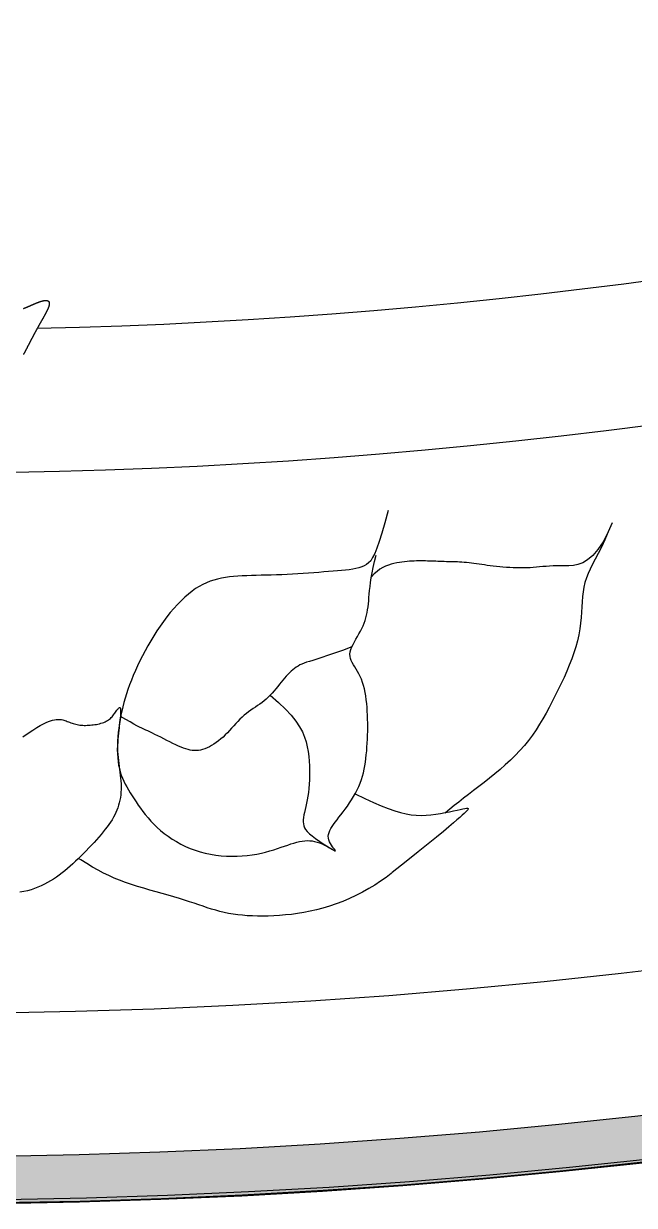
# Model space of a CAD drawing. Header units: feet. Extents: x 0 to 841, y 0 to 594.
# Drawn here: x 650.113 to 651.326, y 119.637 to 121.985 of the extents above; entities that cross this region are included whole.
import ezdxf

# ---------------------------------------------------------------- set-up
doc = ezdxf.new("R2010")
doc.units = ezdxf.units.FT
doc.header["$MEASUREMENT"] = 0
doc.layers.add('LOGO', color=7, linetype='Continuous')

# ---------------------------------------------------------------- blocks, each defined once
blk = doc.blocks.new('YOTA')
h = blk.add_hatch(color=1)
edge = h.paths.add_edge_path()
edge.add_arc((302.8865, 246.9749), 39.995, 0, 360)
edge = h.paths.add_edge_path(flags=16)
edge.add_arc((302.8865, 246.9749), 39.7003, 0, 360)
at = {"color": 2}
for points in [[(303.5603, 212.6449), (303.5611, 212.6452), (303.562, 212.6456), (303.5629, 212.6459), (303.5638, 212.6463), (303.5647, 212.6466), (303.5656, 212.6469), (303.5665, 212.6473), (303.5674, 212.6476), (303.5683, 212.648), (303.5692, 212.6484), (303.5701, 212.6487), (303.571, 212.6491), (303.5719, 212.6494), (303.5728, 212.6498), (303.5737, 212.6502), (303.5746, 212.6506), (303.5756, 212.6509), (303.5765, 212.6513), (303.5774, 212.6517), (303.5783, 212.6521), (303.5792, 212.6525), (303.5802, 212.6528), (303.5811, 212.6532), (303.582, 212.6536), (303.583, 212.654), (303.5839, 212.6544), (303.5848, 212.6548), (303.5857, 212.6552), (303.5867, 212.6556), (303.5876, 212.656), (303.5886, 212.6564), (303.5895, 212.6568), (303.5904, 212.6572), (303.5914, 212.6576), (303.5923, 212.658), (303.5932, 212.6584), (303.5942, 212.6588), (303.5951, 212.6592), (303.5961, 212.6596), (303.597, 212.66), (303.5979, 212.6605), (303.5989, 212.6609), (303.5998, 212.6613), (303.6008, 212.6617), (303.6017, 212.6621), (303.6026, 212.6625), (303.6036, 212.6629), (303.6045, 212.6633), (303.6055, 212.6638), (303.6064, 212.6642), (303.6073, 212.6646), (303.6083, 212.665), (303.6092, 212.6654), (303.6102, 212.6658), (303.6111, 212.6662), (303.612, 212.6666), (303.613, 212.667), (303.6139, 212.6674), (303.6148, 212.6679), (303.6158, 212.6683), (303.6167, 212.6687), (303.6176, 212.6691), (303.6186, 212.6695), (303.6195, 212.6699), (303.6204, 212.6703), (303.6213, 212.6707), (303.6223, 212.6711), (303.6232, 212.6715), (303.6241, 212.6719), (303.625, 212.6723), (303.6259, 212.6727), (303.6269, 212.6731), (303.6278, 212.6735), (303.6287, 212.6739), (303.6296, 212.6742), (303.6305, 212.6746), (303.6314, 212.675), (303.6323, 212.6754), (303.6332, 212.6758), (303.6341, 212.6761), (303.635, 212.6765), (303.6359, 212.6769), (303.6368, 212.6773), (303.6377, 212.6776), (303.6386, 212.678), (303.6395, 212.6784), (303.6403, 212.6787), (303.6412, 212.6791), (303.6421, 212.6794), (303.643, 212.6798), (303.6438, 212.6801), (303.6447, 212.6805), (303.6456, 212.6808), (303.6464, 212.6812), (303.6473, 212.6815), (303.6481, 212.6818), (303.649, 212.6822), (303.6499, 212.6825), (303.6507, 212.6828), (303.6515, 212.6831), (303.6524, 212.6835), (303.6532, 212.6838), (303.6541, 212.6841), (303.6549, 212.6844), (303.6557, 212.6847), (303.6565, 212.685), (303.6574, 212.6853), (303.6582, 212.6856), (303.659, 212.6859), (303.6598, 212.6862), (303.6606, 212.6865), (303.6614, 212.6868), (303.6622, 212.687), (303.663, 212.6873), (303.6638, 212.6876), (303.6646, 212.6878), (303.6654, 212.6881), (303.6662, 212.6884), (303.6669, 212.6886), (303.6677, 212.6889), (303.6685, 212.6891), (303.6692, 212.6894), (303.67, 212.6896), (303.6708, 212.6898), (303.6715, 212.6901), (303.6723, 212.6903), (303.673, 212.6905), (303.6738, 212.6907), (303.6745, 212.691), (303.6752, 212.6912), (303.676, 212.6914), (303.6767, 212.6916), (303.6774, 212.6918), (303.6781, 212.692), (303.6788, 212.6921), (303.6795, 212.6923), (303.6803, 212.6925), (303.681, 212.6927), (303.6816, 212.6928), (303.6823, 212.693), (303.683, 212.6932), (303.6837, 212.6933), (303.6844, 212.6935), (303.6851, 212.6936), (303.6857, 212.6938), (303.6864, 212.6939), (303.687, 212.694), (303.6877, 212.6941), (303.6883, 212.6943), (303.689, 212.6944), (303.6896, 212.6945), (303.6903, 212.6946), (303.6909, 212.6947), (303.6915, 212.6948), (303.6921, 212.6949), (303.6927, 212.695), (303.6934, 212.695), (303.694, 212.6951), (303.6946, 212.6952), (303.6951, 212.6952), (303.6957, 212.6953), (303.6963, 212.6953), (303.6969, 212.6954), (303.6975, 212.6954), (303.698, 212.6955), (303.6986, 212.6955), (303.6991, 212.6955), (303.6997, 212.6955), (303.7002, 212.6955), (303.7008, 212.6955), (303.7013, 212.6955), (303.7018, 212.6955), (303.7024, 212.6955), (303.7029, 212.6955), (303.7034, 212.6955), (303.7039, 212.6954), (303.7044, 212.6954), (303.7049, 212.6953), (303.7054, 212.6953), (303.7059, 212.6952), (303.7063, 212.6952), (303.7068, 212.6951), (303.7073, 212.695), (303.7077, 212.6949), (303.7082, 212.6948), (303.7086, 212.6947), (303.7091, 212.6946), (303.7095, 212.6945), (303.7099, 212.6944), (303.7103, 212.6943), (303.7107, 212.6942), (303.7112, 212.694), (303.7116, 212.6939), (303.712, 212.6937), (303.7123, 212.6936), (303.7127, 212.6934), (303.7131, 212.6932), (303.7135, 212.6931), (303.7138, 212.6929), (303.7142, 212.6927), (303.7145, 212.6925), (303.7149, 212.6923), (303.7152, 212.6921), (303.7155, 212.6919), (303.7159, 212.6916), (303.7162, 212.6914), (303.7165, 212.6912), (303.7168, 212.6909), (303.7171, 212.6907), (303.7174, 212.6904), (303.7176, 212.6901), (303.7179, 212.6898), (303.7182, 212.6896), (303.7184, 212.6893), (303.7187, 212.689), (303.7189, 212.6887), (303.7192, 212.6884), (303.7194, 212.688), (303.7196, 212.6877), (303.7198, 212.6874), (303.72, 212.687), (303.7202, 212.6867), (303.7204, 212.6863), (303.7206, 212.6859), (303.7208, 212.6856), (303.721, 212.6852), (303.7211, 212.6848), (303.7213, 212.6844), (303.7214, 212.684), (303.7216, 212.6836), (303.7217, 212.6832), (303.7218, 212.6827), (303.7219, 212.6823), (303.7221, 212.6819), (303.7221, 212.6814), (303.7222, 212.6809), (303.7223, 212.6805), (303.7224, 212.68), (303.7225, 212.6795), (303.7225, 212.679), (303.7226, 212.6785), (303.7226, 212.678), (303.7227, 212.6775), (303.7227, 212.677), (303.7227, 212.6765), (303.7227, 212.6759), (303.7227, 212.6754), (303.7227, 212.6748), (303.7227, 212.6742), (303.7227, 212.6737), (303.7226, 212.6731), (303.7226, 212.6725), (303.7225, 212.6719), (303.7225, 212.6713), (303.7224, 212.6707), (303.7223, 212.67), (303.7222, 212.6694), (303.7221, 212.6688), (303.722, 212.6681), (303.7219, 212.6675), (303.7218, 212.6668), (303.7217, 212.6661), (303.7215, 212.6654), (303.7214, 212.6647), (303.7212, 212.664), (303.7211, 212.6633), (303.7209, 212.6626), (303.7207, 212.6619), (303.7205, 212.6611), (303.7203, 212.6604), (303.7201, 212.6596), (303.7199, 212.6589), (303.7196, 212.6581), (303.7194, 212.6573), (303.7192, 212.6565), (303.7189, 212.6557), (303.7186, 212.6549), (303.7184, 212.6541), (303.7181, 212.6533), (303.7178, 212.6524), (303.7175, 212.6516), (303.7171, 212.6507), (303.7168, 212.6499), (303.7165, 212.649), (303.7161, 212.6481), (303.7158, 212.6472), (303.7154, 212.6463), (303.715, 212.6454), (303.7147, 212.6445), (303.7143, 212.6436), (303.7139, 212.6426), (303.7135, 212.6417), (303.713, 212.6407), (303.7126, 212.6398), (303.7122, 212.6388), (303.7117, 212.6378), (303.7113, 212.6368), (303.7108, 212.6358), (303.7103, 212.6348), (303.7099, 212.6338), (303.7094, 212.6328), (303.7089, 212.6318), (303.7084, 212.6307), (303.7079, 212.6297), (303.7073, 212.6286), (303.7068, 212.6275), (303.7063, 212.6265), (303.7057, 212.6254), (303.7052, 212.6243), (303.7046, 212.6232), (303.704, 212.6221), (303.7035, 212.621), (303.7029, 212.6198), (303.7023, 212.6187), (303.7017, 212.6176), (303.7011, 212.6164), (303.7005, 212.6153), (303.6999, 212.6141), (303.6992, 212.6129), (303.6986, 212.6117), (303.698, 212.6106), (303.6973, 212.6094), (303.6967, 212.6082), (303.696, 212.6069), (303.6954, 212.6057), (303.6947, 212.6045), (303.694, 212.6033), (303.6933, 212.602), (303.6926, 212.6008), (303.692, 212.5995), (303.6913, 212.5982), (303.6905, 212.597), (303.6898, 212.5957), (303.6891, 212.5944), (303.6884, 212.5931), (303.6877, 212.5918), (303.6869, 212.5905), (303.6862, 212.5892), (303.6855, 212.5879), (303.6847, 212.5865), (303.684, 212.5852), (303.6832, 212.5839), (303.6824, 212.5825), (303.6817, 212.5812), (303.6809, 212.5798), (303.6801, 212.5784), (303.6793, 212.577), (303.6786, 212.5757), (303.6778, 212.5743), (303.677, 212.5729), (303.6762, 212.5715), (303.6754, 212.57), (303.6746, 212.5686), (303.6738, 212.5672), (303.673, 212.5658), (303.6721, 212.5643), (303.6713, 212.5629), (303.6705, 212.5614), (303.6697, 212.56), (303.6688, 212.5585), (303.668, 212.5571), (303.6672, 212.5556), (303.6663, 212.5541), (303.6655, 212.5526), (303.6646, 212.5511), (303.6638, 212.5496), (303.6629, 212.5481), (303.6621, 212.5466), (303.6612, 212.5451), (303.6604, 212.5436), (303.6595, 212.542), (303.6586, 212.5405), (303.6578, 212.5389), (303.6569, 212.5374), (303.656, 212.5358), (303.6552, 212.5343), (303.6543, 212.5327), (303.6534, 212.5312), (303.6525, 212.5296), (303.6517, 212.528), (303.6508, 212.5264), (303.6499, 212.5248), (303.649, 212.5232), (303.6481, 212.5216), (303.6473, 212.52), (303.6464, 212.5184), (303.6455, 212.5168), (303.6446, 212.5152), (303.6437, 212.5135), (303.6428, 212.5119), (303.6419, 212.5103), (303.641, 212.5086), (303.6401, 212.507), (303.6392, 212.5053), (303.6383, 212.5036), (303.6374, 212.502), (303.6365, 212.5003), (303.6356, 212.4986), (303.6347, 212.497), (303.6338, 212.4953), (303.6329, 212.4936), (303.632, 212.4919), (303.6311, 212.4902), (303.6302, 212.4885), (303.6292, 212.4868), (303.6283, 212.4851), (303.6274, 212.4833), (303.6265, 212.4816), (303.6256, 212.4799), (303.6247, 212.4782), (303.6237, 212.4764), (303.6228, 212.4747), (303.6219, 212.4729), (303.621, 212.4712), (303.62, 212.4694), (303.6191, 212.4677), (303.6182, 212.4659), (303.6172, 212.4641), (303.6163, 212.4623), (303.6154, 212.4606), (303.6144, 212.4588), (303.6135, 212.457), (303.6126, 212.4552), (303.6116, 212.4534), (303.6107, 212.4516), (303.6097, 212.4498), (303.6088, 212.448), (303.6078, 212.4462), (303.6069, 212.4444), (303.606, 212.4425), (303.605, 212.4407), (303.604, 212.4389), (303.6031, 212.437), (303.6021, 212.4352), (303.6012, 212.4334), (303.6002, 212.4315), (303.5993, 212.4297), (303.5983, 212.4278), (303.5973, 212.4259), (303.5964, 212.4241), (303.5954, 212.4222), (303.5944, 212.4203), (303.5935, 212.4185), (303.5925, 212.4166), (303.5915, 212.4147), (303.5905, 212.4128), (303.5896, 212.4109), (303.5886, 212.409), (303.5876, 212.4071), (303.5866, 212.4052), (303.5856, 212.4033), (303.5847, 212.4014), (303.5837, 212.3995), (303.5827, 212.3976), (303.5817, 212.3956), (303.5807, 212.3937), (303.5797, 212.3918), (303.5787, 212.3899), (303.5777, 212.3879), (303.5767, 212.386), (303.5757, 212.384), (303.5747, 212.3821), (303.5737, 212.3801), (303.5727, 212.3782), (303.5717, 212.3762), (303.5707, 212.3743), (303.5697, 212.3723), (303.5687, 212.3703), (303.5677, 212.3684), (303.5667, 212.3664), (303.5656, 212.3644), (303.5646, 212.3624), (303.5636, 212.3605), (303.5626, 212.3585), (303.5616, 212.3565), (303.5605, 212.3545), (303.5595, 212.3525)], [(305.8656, 211.3657), (305.8444, 211.2879), (305.8259, 211.2231), (305.8094, 211.1699), (305.7947, 211.1272), (305.7811, 211.0935), (305.7683, 211.0675), (305.7558, 211.048), (305.743, 211.0336), (305.7297, 211.023), (305.7152, 211.015), (305.6992, 211.0082), (305.6817, 211.0026), (305.6627, 210.9978), (305.6421, 210.9938), (305.6201, 210.9905), (305.5967, 210.9877), (305.5718, 210.9853), (305.5456, 210.9831), (305.518, 210.981), (305.489, 210.9789), (305.4588, 210.9767), (305.4275, 210.9743), (305.3953, 210.972), (305.3623, 210.9696), (305.3288, 210.9672), (305.2949, 210.965), (305.2609, 210.9629), (305.2269, 210.9609), (305.1931, 210.9593), (305.1597, 210.9579), (305.1269, 210.9569), (305.0947, 210.956), (305.0631, 210.9554), (305.0322, 210.9547), (305.002, 210.9539), (304.9725, 210.953), (304.9438, 210.9518), (304.9157, 210.9501), (304.8885, 210.948), (304.862, 210.9452), (304.8364, 210.9418), (304.8114, 210.9374), (304.7871, 210.9321), (304.7633, 210.9256), (304.7399, 210.9178), (304.7168, 210.9087), (304.6939, 210.8979), (304.6712, 210.8856), (304.6485, 210.8713), (304.6256, 210.8552), (304.6027, 210.8369), (304.5796, 210.8168), (304.5566, 210.7948), (304.5336, 210.7712), (304.5109, 210.7461), (304.4884, 210.7197), (304.4662, 210.6921), (304.4446, 210.6634), (304.4234, 210.6339), (304.4029, 210.6037), (304.3832, 210.5729), (304.3642, 210.5416), (304.3459, 210.51), (304.3285, 210.4783), (304.3118, 210.4465), (304.2961, 210.4148), (304.2811, 210.3833), (304.2671, 210.3522), (304.254, 210.3215), (304.2418, 210.2915), (304.2306, 210.2622), (304.2203, 210.2336), (304.2108, 210.2054), (304.2022, 210.1778), (304.1944, 210.1505), (304.1874, 210.1234), (304.1811, 210.0964), (304.1754, 210.0695), (304.1704, 210.0425), (304.166, 210.0154), (304.1622, 209.988), (304.1589, 209.9604), (304.1563, 209.9329), (304.1545, 209.9056), (304.1534, 209.8786), (304.1531, 209.8521), (304.1537, 209.8262), (304.1553, 209.8011), (304.1578, 209.7769), (304.1613, 209.7537), (304.1659, 209.7318), (304.1716, 209.7109), (304.1781, 209.6908), (304.1856, 209.6715), (304.194, 209.6527), (304.2031, 209.6343), (304.213, 209.616), (304.2235, 209.5978), (304.2347, 209.5793), (304.2464, 209.5606), (304.2586, 209.5414), (304.2714, 209.5217), (304.2849, 209.5018), (304.2991, 209.4815), (304.3142, 209.4612), (304.3302, 209.4408), (304.3472, 209.4204), (304.3653, 209.4001), (304.3846, 209.38), (304.4052, 209.3603), (304.4272, 209.3409), (304.4504, 209.322), (304.4749, 209.3038), (304.5006, 209.2864), (304.5275, 209.2699), (304.5554, 209.2544), (304.5844, 209.2401), (304.6144, 209.227), (304.6453, 209.2154), (304.6771, 209.2053), (304.7097, 209.1969), (304.7429, 209.19), (304.7765, 209.1847), (304.8103, 209.181), (304.8442, 209.1786), (304.8778, 209.1776), (304.9111, 209.178), (304.9437, 209.1796), (304.9755, 209.1824), (305.0063, 209.1864), (305.0359, 209.1914), (305.0643, 209.1973), (305.0915, 209.204), (305.1176, 209.2111), (305.1426, 209.2187), (305.1665, 209.2264), (305.1893, 209.234), (305.2111, 209.2415), (305.2319, 209.2486), (305.2517, 209.2551), (305.2705, 209.2609), (305.2885, 209.2659), (305.3058, 209.27), (305.3225, 209.2731), (305.3387, 209.2751), (305.3546, 209.2761), (305.3702, 209.2759), (305.3857, 209.2745), (305.4012, 209.2717), (305.4169, 209.2676), (305.4327, 209.2621), (305.4484, 209.2555), (305.4637, 209.2482), (305.4783, 209.2407), (305.4918, 209.2333), (305.5039, 209.2264), (305.5144, 209.2203), (305.5228, 209.2155), (305.5288, 209.2124), (305.5322, 209.2114), (305.5327, 209.2127), (305.5307, 209.2162), (305.5268, 209.2216), (305.5215, 209.2287), (305.5152, 209.2373), (305.5086, 209.247), (305.5021, 209.2576), (305.4962, 209.2689), (305.4916, 209.2806), (305.4887, 209.2925), (305.4879, 209.3043), (305.4892, 209.3161), (305.4924, 209.3281), (305.4974, 209.3403), (305.504, 209.3528), (305.512, 209.3657), (305.5213, 209.3792), (305.5317, 209.3933), (305.5431, 209.4082), (305.5553, 209.4239), (305.5681, 209.4406), (305.5814, 209.4581), (305.5949, 209.4764), (305.6085, 209.4955), (305.622, 209.5151), (305.6351, 209.5353), (305.6478, 209.5559), (305.6598, 209.5768), (305.671, 209.598), (305.6811, 209.6194), (305.69, 209.6409), (305.6977, 209.6624), (305.7044, 209.6842), (305.7102, 209.7061), (305.7151, 209.7283), (305.7193, 209.7507), (305.7228, 209.7734), (305.7258, 209.7965), (305.7283, 209.8199), (305.7305, 209.8438), (305.7323, 209.868), (305.7339, 209.8927), (305.7352, 209.9176), (305.7362, 209.9428), (305.7369, 209.9682), (305.7372, 209.9937), (305.7371, 210.0191), (305.7367, 210.0446), (305.7358, 210.0699), (305.7345, 210.095), (305.7327, 210.1199), (305.7305, 210.1444), (305.7277, 210.1684), (305.7244, 210.1919), (305.7204, 210.2147), (305.7159, 210.2367), (305.7106, 210.2579), (305.7046, 210.2781), (305.6978, 210.2972), (305.6902, 210.3151), (305.6819, 210.3318), (305.673, 210.3473), (305.664, 210.362), (305.6551, 210.3761), (305.6468, 210.3896), (305.6393, 210.4028), (305.6331, 210.4159), (305.6284, 210.4291), (305.6256, 210.4426), (305.625, 210.4567), (305.6269, 210.4713), (305.631, 210.4866), (305.637, 210.5024), (305.6445, 210.5186), (305.653, 210.5351), (305.6624, 210.5519), (305.6721, 210.5688), (305.6819, 210.5857), (305.6913, 210.6027), (305.7, 210.6195), (305.7077, 210.6361), (305.7145, 210.6526), (305.7203, 210.6691), (305.7254, 210.6858), (305.7297, 210.7026), (305.7334, 210.7198), (305.7365, 210.7374), (305.7392, 210.7555), (305.7414, 210.7744), (305.7434, 210.7939), (305.7452, 210.8144), (305.7471, 210.8361), (305.7492, 210.8591), (305.7517, 210.8839), (305.755, 210.9106), (305.7592, 210.9395), (305.7646, 210.971), (305.7714, 211.0052), (305.7799, 211.0425), (305.7902, 211.0832)], [(307.2828, 211.2883), (307.2593, 211.2303), (307.2368, 211.1792), (307.2155, 211.134), (307.1955, 211.0938), (307.1771, 211.0579), (307.1602, 211.0253), (307.1451, 210.9951), (307.1318, 210.9665), (307.1206, 210.9386), (307.1116, 210.9105), (307.1047, 210.8815), (307.0997, 210.8515), (307.0961, 210.8205), (307.0935, 210.7886), (307.0914, 210.7557), (307.0893, 210.722), (307.0868, 210.6875), (307.0835, 210.6522), (307.0789, 210.6161), (307.0725, 210.5793), (307.0641, 210.5418), (307.0536, 210.5038), (307.0414, 210.4654), (307.0276, 210.4267), (307.0125, 210.3877), (306.9961, 210.3487), (306.9789, 210.3098), (306.9609, 210.271), (306.9424, 210.2325), (306.9235, 210.1945), (306.9045, 210.1569), (306.8852, 210.1199), (306.8655, 210.0835), (306.8451, 210.0477), (306.824, 210.0125), (306.8019, 209.9779), (306.7786, 209.944), (306.754, 209.9108), (306.728, 209.8782), (306.7003, 209.8464), (306.6708, 209.8153), (306.6399, 209.785), (306.6077, 209.7554), (306.5746, 209.7265), (306.5409, 209.6983), (306.5069, 209.6709), (306.4729, 209.6441), (306.4391, 209.6181), (306.406, 209.5928), (306.3737, 209.5681), (306.3426, 209.5442), (306.3127, 209.5208), (306.284, 209.4978), (306.2565, 209.4752), (306.2302, 209.4529), (306.2273, 209.4502)], [(307.2593, 211.2303), (307.2258, 211.1681), (307.1928, 211.119), (307.1603, 211.0816), (307.1285, 211.0543), (307.0975, 211.0355), (307.0673, 211.0237), (307.0381, 211.0174), (307.0099, 211.0149), (306.9829, 211.0147), (306.9572, 211.0153), (306.9328, 211.0154), (306.9095, 211.0149), (306.8873, 211.0138), (306.8658, 211.0123), (306.845, 211.0106), (306.8246, 211.0087), (306.8044, 211.0069), (306.7843, 211.0051), (306.7641, 211.0037), (306.7435, 211.0026), (306.7225, 211.002), (306.7011, 211.0019), (306.6795, 211.0022), (306.6577, 211.0029), (306.636, 211.004), (306.6143, 211.0054), (306.5929, 211.0071), (306.5719, 211.009), (306.5513, 211.0112), (306.5314, 211.0135), (306.5121, 211.0159), (306.4936, 211.0184), (306.4757, 211.0209), (306.4583, 211.0235), (306.4415, 211.0259), (306.4251, 211.0283), (306.4091, 211.0306), (306.3935, 211.0327), (306.3781, 211.0345), (306.363, 211.0361), (306.3481, 211.0375), (306.3333, 211.0385), (306.3188, 211.0393), (306.3043, 211.04), (306.2901, 211.0405), (306.276, 211.0408), (306.2621, 211.0412), (306.2483, 211.0414), (306.2347, 211.0417), (306.2212, 211.0421), (306.2079, 211.0425), (306.1947, 211.043), (306.1816, 211.0435), (306.1685, 211.0441), (306.1554, 211.0446), (306.1423, 211.0451), (306.1291, 211.0456), (306.1158, 211.046), (306.1024, 211.0464), (306.0887, 211.0466), (306.0748, 211.0467), (306.0607, 211.0466), (306.0463, 211.0464), (306.0317, 211.0459), (306.0168, 211.0452), (306.0015, 211.0442), (305.986, 211.0429), (305.9701, 211.0412), (305.9539, 211.0393), (305.9374, 211.0369), (305.9205, 211.0341), (305.9033, 211.0306), (305.8858, 211.0261), (305.8681, 211.0205), (305.8502, 211.0134), (305.8323, 211.0045), (305.8143, 210.9937), (305.7962, 210.9807), (305.7783, 210.9651), (305.7605, 210.9467)], [(305.637, 210.5024), (305.5775, 210.4805), (305.5265, 210.4623), (305.4831, 210.4474), (305.4465, 210.4352), (305.4158, 210.4254), (305.3901, 210.4174), (305.3687, 210.4107), (305.3507, 210.4049), (305.3351, 210.3994), (305.3213, 210.3939), (305.3083, 210.3879), (305.2961, 210.3813), (305.2844, 210.3741), (305.2733, 210.3663), (305.2625, 210.3578), (305.2521, 210.3487), (305.2418, 210.3389), (305.2317, 210.3284), (305.2215, 210.3172), (305.2113, 210.3053), (305.2009, 210.2926), (305.1902, 210.2794), (305.1794, 210.2657), (305.1682, 210.2518), (305.1568, 210.2377), (305.1452, 210.2238), (305.1332, 210.2101), (305.1209, 210.1968), (305.1083, 210.1841), (305.0953, 210.1721), (305.082, 210.161), (305.0684, 210.1506), (305.0546, 210.1407), (305.0405, 210.1311), (305.0264, 210.1217), (305.0122, 210.1123), (304.998, 210.1026), (304.9838, 210.0925), (304.9698, 210.0819), (304.9559, 210.0704), (304.9423, 210.0581), (304.9289, 210.0449), (304.9156, 210.0311), (304.9024, 210.0169), (304.8892, 210.0024), (304.876, 209.9878), (304.8627, 209.9733), (304.8493, 209.9591), (304.8357, 209.9453), (304.8218, 209.9321), (304.8077, 209.9196), (304.7934, 209.908), (304.7789, 209.8973), (304.7643, 209.8874), (304.7497, 209.8785), (304.7352, 209.8706), (304.7208, 209.8637), (304.7066, 209.8579), (304.6927, 209.8532), (304.6792, 209.8497), (304.666, 209.8473), (304.6531, 209.8461), (304.6403, 209.8461), (304.6274, 209.8471), (304.6144, 209.8493), (304.6009, 209.8525), (304.5869, 209.8567), (304.5723, 209.8619), (304.5568, 209.8681), (304.5402, 209.8752), (304.5226, 209.8833), (304.5042, 209.892), (304.4851, 209.9013), (304.4657, 209.9108), (304.4464, 209.9205), (304.4273, 209.9302), (304.4088, 209.9395), (304.3911, 209.9484), (304.3746, 209.9566), (304.3595, 209.9639), (304.346, 209.9703), (304.3334, 209.9762), (304.321, 209.9819), (304.308, 209.9881), (304.2937, 209.9953), (304.2772, 210.0038), (304.2577, 210.0144), (304.2346, 210.0273), (304.207, 210.0432), (304.1741, 210.0626)], [(305.1209, 210.1968), (305.1735, 210.1515), (305.2175, 210.1093), (305.2538, 210.0698), (305.2832, 210.0327), (305.3064, 209.9975), (305.3244, 209.964), (305.3379, 209.9318), (305.3478, 209.9006), (305.3549, 209.87), (305.3601, 209.8396), (305.364, 209.8092), (305.3668, 209.7789), (305.3687, 209.7488), (305.3695, 209.7191), (305.3695, 209.6898), (305.3687, 209.6613), (305.3671, 209.6335), (305.3648, 209.6068), (305.3618, 209.5812), (305.3583, 209.5569), (305.3543, 209.534), (305.35, 209.5124), (305.3456, 209.4922), (305.3413, 209.4732), (305.3373, 209.4554), (305.3339, 209.4388), (305.3313, 209.4231), (305.3296, 209.4084), (305.3291, 209.3947), (305.33, 209.3818), (305.3326, 209.3696), (305.3372, 209.3577), (305.3444, 209.3458), (305.3545, 209.3335), (305.3682, 209.3202), (305.3857, 209.3057), (305.4075, 209.2895), (305.4342, 209.2711), (305.4662, 209.2502), (305.5039, 209.2264)], [(303.5548, 209.9331), (303.5882, 209.9565), (303.6175, 209.9761), (303.6432, 209.9923), (303.6656, 210.0054), (303.6852, 210.0159), (303.7024, 210.024), (303.7176, 210.0303), (303.7312, 210.0351), (303.7436, 210.0387), (303.7549, 210.0413), (303.7652, 210.043), (303.7748, 210.0438), (303.7836, 210.0439), (303.7919, 210.0434), (303.7998, 210.0422), (303.8073, 210.0406), (303.8146, 210.0386), (303.8218, 210.0363), (303.8291, 210.0337), (303.8364, 210.031), (303.8438, 210.0283), (303.8513, 210.0254), (303.8588, 210.0226), (303.8665, 210.0199), (303.8743, 210.0173), (303.8823, 210.0148), (303.8904, 210.0126), (303.8987, 210.0107), (303.9072, 210.0091), (303.9159, 210.0078), (303.9248, 210.0069), (303.9338, 210.0063), (303.9429, 210.0059), (303.9523, 210.0059), (303.9617, 210.0061), (303.9713, 210.0065), (303.981, 210.0072), (303.9908, 210.0082), (304.0008, 210.0093), (304.0107, 210.0107), (304.0207, 210.0123), (304.0305, 210.0142), (304.0402, 210.0164), (304.0496, 210.0188), (304.0587, 210.0216), (304.0674, 210.0247), (304.0756, 210.028), (304.0834, 210.0318), (304.0905, 210.0359), (304.0971, 210.0403), (304.1033, 210.045), (304.109, 210.05), (304.1143, 210.0552), (304.1194, 210.0606), (304.1242, 210.0662), (304.1287, 210.072), (304.1331, 210.0778), (304.1375, 210.0838), (304.1418, 210.0898), (304.146, 210.0957), (304.15, 210.1012), (304.1539, 210.1064), (304.1576, 210.1108), (304.161, 210.1145), (304.1641, 210.1172), (304.1669, 210.1187), (304.1692, 210.1188), (304.1711, 210.1175), (304.1725, 210.1145), (304.1734, 210.1099), (304.1739, 210.1037), (304.174, 210.0961), (304.1737, 210.0871), (304.173, 210.0768), (304.1721, 210.0652), (304.1708, 210.0525), (304.1694, 210.0387), (304.1676, 210.0238), (304.1657, 210.0081), (304.1637, 209.9915), (304.1617, 209.9741), (304.1598, 209.9562), (304.158, 209.9377), (304.1565, 209.9188), (304.1553, 209.8996), (304.1546, 209.8802), (304.1544, 209.8607), (304.1548, 209.8413), (304.1558, 209.8219), (304.1574, 209.8027), (304.1595, 209.7836), (304.1619, 209.7647), (304.1645, 209.7458), (304.1671, 209.7271), (304.1696, 209.7086), (304.172, 209.6902), (304.174, 209.6719), (304.1756, 209.6538), (304.1766, 209.6358), (304.1769, 209.618), (304.1767, 209.6004), (304.1758, 209.583), (304.1743, 209.5658), (304.1721, 209.5489), (304.1692, 209.5323), (304.1657, 209.5159), (304.1614, 209.4998), (304.1564, 209.4841), (304.1506, 209.4687), (304.1441, 209.4536), (304.1368, 209.4386), (304.1288, 209.4238), (304.12, 209.409), (304.1104, 209.3941), (304.1, 209.3791), (304.0889, 209.3638), (304.0769, 209.3482), (304.0641, 209.3323), (304.0505, 209.3159), (304.0362, 209.2991), (304.0213, 209.282), (304.0058, 209.2648), (303.9898, 209.2474), (303.9735, 209.23), (303.9569, 209.2127), (303.94, 209.1955), (303.9231, 209.1785), (303.9061, 209.1619), (303.8892, 209.1458), (303.8723, 209.13), (303.8554, 209.1147), (303.8383, 209.0999), (303.8211, 209.0856), (303.8037, 209.0718), (303.786, 209.0584), (303.768, 209.0457), (303.7496, 209.0334), (303.7308, 209.0217), (303.7115, 209.0106), (303.6917, 209.0002), (303.6713, 208.9904), (303.6505, 208.9814), (303.629, 208.9732), (303.607, 208.9658), (303.5844, 208.9594), (303.5612, 208.954), (303.5373, 208.9496)], [(305.6578, 209.5733), (305.7189, 209.5438), (305.7737, 209.5186), (305.823, 209.4972), (305.8675, 209.4795), (305.9079, 209.4653), (305.945, 209.4542), (305.9795, 209.446), (306.0121, 209.4405), (306.0437, 209.4373), (306.0748, 209.4364), (306.1061, 209.4373), (306.1374, 209.4397), (306.1682, 209.4434), (306.1982, 209.4481), (306.227, 209.4534), (306.2542, 209.4589), (306.2793, 209.4645), (306.302, 209.4698), (306.322, 209.4744), (306.3387, 209.478), (306.352, 209.4805), (306.3618, 209.4816), (306.3684, 209.4813), (306.3717, 209.4796), (306.3721, 209.4765), (306.3697, 209.4718), (306.3646, 209.4656), (306.3569, 209.4577), (306.3468, 209.4481), (306.3345, 209.4369), (306.3199, 209.4237), (306.3019, 209.4078), (306.2794, 209.3884), (306.2512, 209.3644), (306.216, 209.335), (306.1725, 209.2993), (306.1197, 209.2563), (306.0562, 209.2052), (305.9808, 209.145), (305.8924, 209.0748)], [(305.8924, 209.0748), (305.8854, 209.0688), (305.853, 209.0439), (305.8184, 209.0193), (305.7817, 208.9954), (305.7432, 208.9724), (305.7035, 208.9503), (305.6626, 208.9294), (305.6211, 208.9099), (305.5792, 208.8919), (305.5372, 208.8757), (305.4954, 208.8614), (305.454, 208.8489), (305.413, 208.8382), (305.3724, 208.829), (305.3324, 208.8213), (305.293, 208.8149), (305.2543, 208.8098), (305.2163, 208.8058), (305.1792, 208.8028), (305.1429, 208.8006), (305.1076, 208.7993), (305.0733, 208.7986), (305.0398, 208.7988), (305.0072, 208.7997), (304.9755, 208.8014), (304.9446, 208.8039), (304.9146, 208.8071), (304.8853, 208.8112), (304.8568, 208.8161), (304.8291, 208.8218), (304.802, 208.8282), (304.7754, 208.8355), (304.7489, 208.8433), (304.7224, 208.8518), (304.6955, 208.8608), (304.6679, 208.8701), (304.6394, 208.8799), (304.6098, 208.8899), (304.5787, 208.9001), (304.5458, 208.9104), (304.511, 208.9207), (304.4746, 208.9312), (304.4369, 208.9418), (304.3983, 208.9526), (304.3592, 208.9637), (304.3198, 208.9752), (304.2806, 208.987), (304.2419, 208.9993), (304.2042, 209.0121), (304.1677, 209.0255), (304.1326, 209.0396), (304.0985, 209.0546), (304.0649, 209.0709), (304.0309, 209.0889), (303.9961, 209.1087), (303.9597, 209.1309), (303.9213, 209.1556), (303.9084, 209.1642)]]:
    blk.add_lwpolyline(points, dxfattribs=at)
at = {"color": 1}
for centre, radius in [((302.8815, 246.9749), 40.0001), ((302.8815, 246.9749), 40), ((302.8865, 246.9749), 39.995)]:
    blk.add_circle(centre, radius, dxfattribs=at)
at = {"color": 2}
for radius in [39.7003, 38.793]:
    blk.add_circle((302.8865, 246.9749), radius, dxfattribs=at)
for radius, start, end in [(35.3718, 269.57197, 328.76946), (34.4645, 271.2637, 327.07772)]:
    blk.add_arc((302.8865, 246.9749), radius, start, end, dxfattribs=at)

msp = doc.modelspace()

# ---------------------------------------------------------------- linework, layer by layer
at = {"layer": 'LOGO', "color": 1}
msp.add_circle((649.9138, 132.2024), 12.5548, dxfattribs=at)

# ---------------------------------------------------------------- block references
at = {"layer": 'LOGO', "xscale": 0.3139103563735262, "yscale": 0.3139103563735262, "zscale": 0.3139103563735262}
msp.add_blockref('YOTA', (554.8225, 54.668), dxfattribs=at)

doc.saveas('drawing.dxf')
